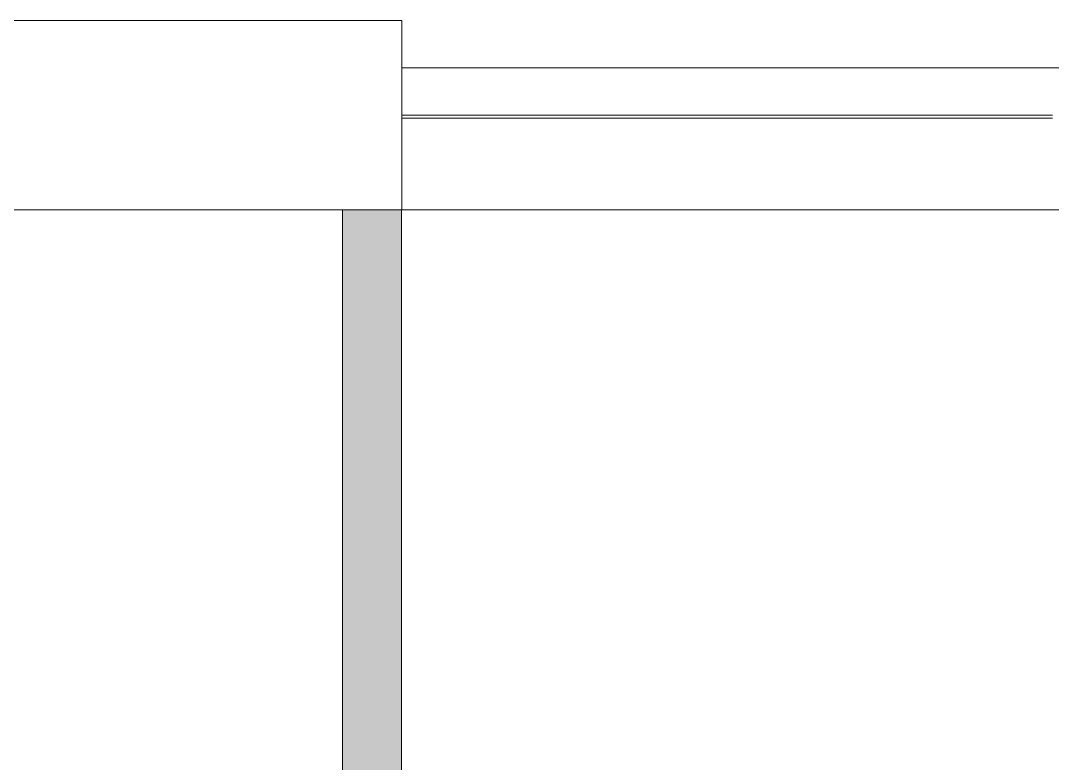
# Model space of a CAD drawing. Header units: inches. Extents: x 0 to 2535, y 0 to 2052.
# Drawn here: x 1950.8 to 2038, y 1988.7 to 2051.5 of the extents above; entities that cross this region are included whole.
import ezdxf

# ---------------------------------------------------------------- set-up
doc = ezdxf.new("R2010")
doc.units = ezdxf.units.IN
doc.header["$MEASUREMENT"] = 0
for name, color, linetype, lineweight in [('_700_INTERIORS', 7, 'Continuous', 9), ('A-DETL', 90, 'Continuous', 9), ('A-WALL-PATT', 111, 'Continuous', 13), ('CORE', 7, 'Continuous', 9), ('I-WALL', 2, 'Continuous', 13), ('Victor Bldg - 7th Floor_LINK_dwg', 8, 'Continuous', 9), ('WINDOWS', 7, 'Continuous', 9)]:
    doc.layers.add(name, color=color, linetype=linetype, lineweight=lineweight)

# ---------------------------------------------------------------- blocks, each defined once
blk = doc.blocks.new('Victor Bldg - 7th Floor_LINK_dwg-6972240-Level 07  POWER _ SIGNAL')
at = {"layer": '_700_INTERIORS'}
blk.add_line((1977.94, 2035.5), (1982.815, 2035.5), dxfattribs=at)
at = {"layer": 'CORE', "flags": 128}
blk.add_lwpolyline([(1919, 2051.5), (1919, 2035.5), (1983, 2035.5), (1983, 2051.5)], close=True, dxfattribs=at)
at = {"layer": 'WINDOWS'}
for p, q in [((2099, 2047.5), (1983, 2047.5)), ((2038, 2043.5), (1983, 2043.5)), ((2038, 2043.25), (1983, 2043.25)), ((2099, 2035.5), (1983, 2035.5))]:
    blk.add_line(p, q, dxfattribs=at)

msp = doc.modelspace()

# ---------------------------------------------------------------- hatches: boundary and pattern name
at = {"layer": 'A-WALL-PATT', "lineweight": 9}
msp.add_hatch(color=7, dxfattribs=at).paths.add_polyline_path([(1977.97, 1829.314), (1982.97, 1829.314), (1982.97, 2035.5), (1977.97, 2035.5), (1977.97, 1873.004)], flags=0)

# ---------------------------------------------------------------- linework, layer by layer
at = {"layer": 'A-DETL'}
msp.add_line((2497, 2035.5), (1324, 2035.5), dxfattribs=at)
at = {"layer": 'I-WALL', "color": 8, "lineweight": 20}
for p, q in [((1977.97, 2035.5), (1977.97, 1829.314)), ((1982.97, 2035.5), (1977.97, 2035.5)), ((1982.97, 1829.314), (1982.97, 2035.5))]:
    msp.add_line(p, q, dxfattribs=at)

# ---------------------------------------------------------------- block references
at = {"layer": 'Victor Bldg - 7th Floor_LINK_dwg', "color": 7}
msp.add_blockref('Victor Bldg - 7th Floor_LINK_dwg-6972240-Level 07  POWER _ SIGNAL', (0, 0), dxfattribs=at)

doc.saveas('drawing.dxf')
